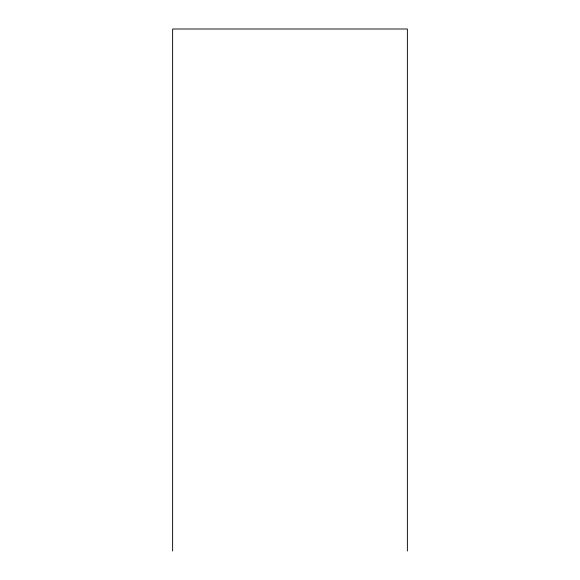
<?xml version="1.0" encoding="UTF-8"?>
<svg xmlns="http://www.w3.org/2000/svg" width="580" height="580" viewBox="0 0 580 580"><rect width="100%" height="100%" fill="white"/><g stroke="black" fill="none" stroke-linecap="round" stroke-linejoin="round"><path stroke-width="0.87" d="M407.377 551L407.377 29L172.623 29L172.623 551"/></g></svg>
